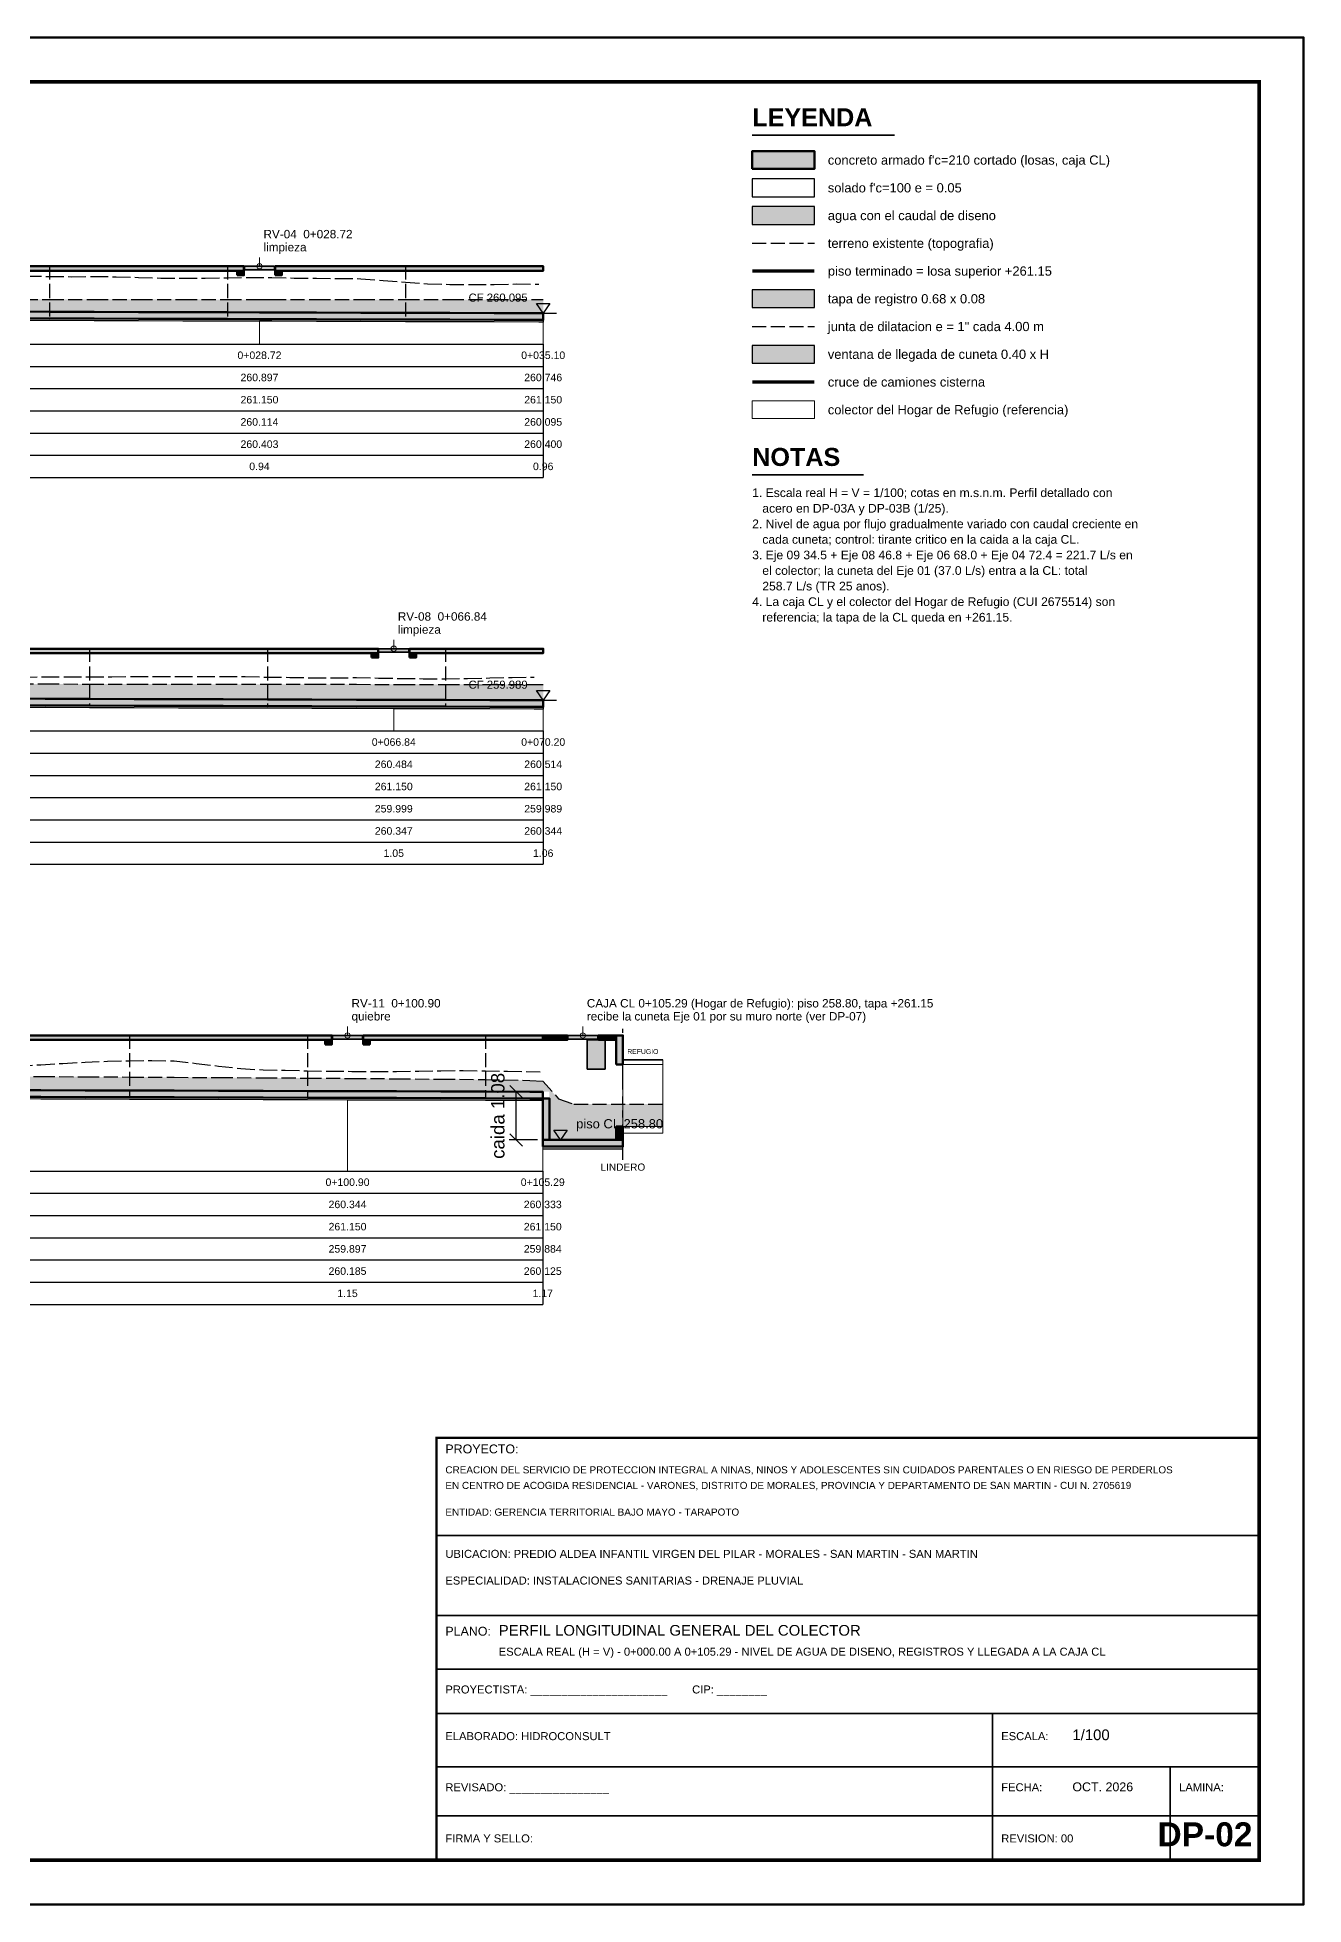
# Model space of a CAD drawing. Header units: metres. Extents: x 349122 to 349453, y 9281252 to 9281971.
# Drawn here: x 349372.93 to 349401.4, y 9281851.79 to 9281893.79 of the extents above; entities that cross this region are included whole.
import ezdxf
from ezdxf.enums import TextEntityAlignment as Align

# ---------------------------------------------------------------- set-up
doc = ezdxf.new("R2010")
doc.units = ezdxf.units.M
doc.header["$LTSCALE"] = 0.25
doc.linetypes.add('DASHED', pattern=[1.524, 1.27, -0.254])
doc.linetypes.add('PHANTOM', pattern=[6.35, 3.175, -0.635, 0.635, -0.635, 0.635, -0.635])
for name, color, linetype, lineweight in [('AGUA', 150, 'DASHED', 25), ('ARQ-BASE', 8, 'CONTINUOUS', 13), ('ARQ-TEXTO', 8, 'CONTINUOUS', 13), ('CONCRETO', 250, 'CONTINUOUS', 50), ('COTAS', 94, 'CONTINUOUS', 18), ('CUNETA', 3, 'CONTINUOUS', 35), ('GRILLA', 9, 'CONTINUOUS', 13), ('LLAMADAS', 30, 'CONTINUOUS', 18), ('MARCO', 7, 'CONTINUOUS', 50), ('REGISTRO', 32, 'CONTINUOUS', 35), ('ROTULO', 7, 'CONTINUOUS', 35), ('TERRENO', 7, 'CONTINUOUS', 30), ('TITULOS', 160, 'CONTINUOUS', 35)]:
    doc.layers.add(name, color=color, linetype=linetype, lineweight=lineweight)
for name, color, linetype, true_color in [('AGUA-RELLENO', 150, 'CONTINUOUS', 0xcde4f6), ('CONCRETO-ACHURADO', 8, 'CONTINUOUS', 0xe2e2e2), ('ISO-CUNETA', 94, 'CONTINUOUS', 0xa8d6a8), ('ISO-TAPA', 255, 'CONTINUOUS', 0xf8f4e6)]:
    doc.layers.add(name, color=color, linetype=linetype, true_color=true_color)
for name, color, linetype in [('CRUCE-VEHICULAR', 30, 'CONTINUOUS'), ('GUITARRA', 8, 'CONTINUOUS'), ('JUNTAS', 8, 'DASHED'), ('LEYENDA', 7, 'CONTINUOUS'), ('LINDERO', 6, 'PHANTOM'), ('NIVELES', 7, 'CONTINUOUS'), ('ROTULO-TEXTO', 7, 'CONTINUOUS'), ('SOLADO', 8, 'CONTINUOUS'), ('TERRENO-EXISTENTE', 8, 'DASHED'), ('TEXTOS', 7, 'CONTINUOUS'), ('TEXTOS-NOTAS', 7, 'CONTINUOUS')]:
    doc.layers.add(name, color=color, linetype=linetype)
doc.styles.get("Standard").update_dxf_attribs({"font": 'arial.ttf'})
doc.styles.add('TITULOS', font='arialbd.ttf')
doc.dimstyles.new('COT-100', dxfattribs={"dimscale": 0.1, "dimtxt": 3, "dimasz": 2.2, "dimexe": 1.6, "dimexo": 1.2, "dimgap": 1, "dimtad": 1, "dimzin": 0, "dimdsep": 46, "dimtxsty": 'Standard', "dimtsz": 1.4, "dimcen": 2.5, "dimclrd": 256, "dimclre": 256, "dimclrt": 7, "dimazin": 3, "dimtfac": 1, "dimtmove": 0, "dimatfit": 3})

# ---------------------------------------------------------------- blocks, each defined once
blk = doc.blocks.new('SIMB-NIVEL')
at = {"layer": 'NIVELES'}
blk.add_line((-3, 0), (3, 0), dxfattribs=at)
blk.add_lwpolyline([(0, 0), (-1.5, 2.2), (1.5, 2.2)], close=True, dxfattribs=at)

msp = doc.modelspace()

# ---------------------------------------------------------------- hatches: boundary and pattern name
at = {"layer": 'AGUA-RELLENO', "true_color": 0xcde4f6}
h = msp.add_hatch(color=7, dxfattribs=at)
h.dxf.hatch_style = 1
h.paths.add_polyline_path([(349389, 9281889.582), (349390.4, 9281889.582), (349390.4, 9281889.982), (349389, 9281889.982)])
h = msp.add_hatch(color=7, dxfattribs=at)
h.dxf.hatch_style = 1
h.paths.add_polyline_path([(349349.2, 9281887.69), (349350.2, 9281887.687), (349351.2, 9281887.684), (349352.2, 9281887.681), (349353.2, 9281887.678), (349354.2, 9281887.675), (349355.2, 9281887.672), (349355.28, 9281887.672), (349356.2, 9281887.669), (349356.21, 9281887.91), (349357.2, 9281887.909), (349358.2, 9281887.909), (349359.2, 9281887.909), (349360.2, 9281887.909), (349361.2, 9281887.909), (349362.2, 9281887.909), (349362.72, 9281887.909), (349363.2, 9281887.909), (349364.2, 9281887.909), (349365.2, 9281887.909), (349366.2, 9281887.908), (349367.2, 9281887.908), (349368.2, 9281887.908), (349369.2, 9281887.908), (349369.22, 9281887.897), (349370.2, 9281887.897), (349371.2, 9281887.896), (349372.2, 9281887.896), (349373.2, 9281887.895), (349374.2, 9281887.895), (349375.2, 9281887.894), (349376.2, 9281887.894), (349377.2, 9281887.893), (349377.92, 9281887.893), (349378.2, 9281887.893), (349379.2, 9281887.893), (349380.2, 9281887.892), (349381.2, 9281887.892), (349382.2, 9281887.891), (349383.2, 9281887.891), (349384.2, 9281887.891), (349384.3, 9281887.89), (349384.3, 9281887.585), (349384.2, 9281887.585), (349383.2, 9281887.588), (349382.2, 9281887.591), (349381.2, 9281887.594), (349380.2, 9281887.597), (349379.2, 9281887.6), (349378.2, 9281887.603), (349377.92, 9281887.604), (349377.2, 9281887.606), (349376.2, 9281887.609), (349375.2, 9281887.612), (349374.2, 9281887.615), (349373.2, 9281887.618), (349372.2, 9281887.621), (349371.2, 9281887.624), (349370.2, 9281887.627), (349369.22, 9281887.63), (349369.2, 9281887.63), (349368.2, 9281887.633), (349367.2, 9281887.636), (349366.2, 9281887.639), (349365.2, 9281887.642), (349364.2, 9281887.645), (349363.2, 9281887.648), (349362.72, 9281887.649), (349362.2, 9281887.651), (349361.2, 9281887.654), (349360.2, 9281887.657), (349359.2, 9281887.66), (349358.2, 9281887.663), (349357.2, 9281887.666), (349356.21, 9281887.669), (349356.2, 9281887.669), (349355.28, 9281887.672), (349355.2, 9281887.672), (349354.2, 9281887.675), (349353.2, 9281887.678), (349352.2, 9281887.681), (349351.2, 9281887.684), (349350.2, 9281887.687), (349349.2, 9281887.69)])
h = msp.add_hatch(color=7, dxfattribs=at)
h.dxf.hatch_style = 1
h.paths.add_polyline_path([(349349.2, 9281879.29), (349350.1, 9281879.29), (349351.1, 9281879.29), (349351.51, 9281879.29), (349352.1, 9281879.289), (349353.1, 9281879.289), (349354.1, 9281879.289), (349355.1, 9281879.288), (349356.1, 9281879.288), (349357.1, 9281879.288), (349358.1, 9281879.287), (349359.1, 9281879.287), (349360.1, 9281879.287), (349360.21, 9281879.262), (349361.1, 9281879.261), (349362.1, 9281879.26), (349363.1, 9281879.258), (349364.1, 9281879.257), (349365.1, 9281879.256), (349366.1, 9281879.254), (349367.1, 9281879.253), (349368.1, 9281879.252), (349369.1, 9281879.25), (349370.1, 9281879.249), (349370.57, 9281879.249), (349371.1, 9281879.248), (349372.1, 9281879.247), (349373.1, 9281879.246), (349374.1, 9281879.245), (349375.1, 9281879.243), (349376.1, 9281879.242), (349377.1, 9281879.241), (349378.1, 9281879.24), (349379.1, 9281879.239), (349380.1, 9281879.238), (349380.94, 9281879.237), (349381.1, 9281879.237), (349382.1, 9281879.236), (349383.1, 9281879.235), (349384.1, 9281879.234), (349384.3, 9281879.234), (349384.3, 9281878.879), (349384.1, 9281878.88), (349383.1, 9281878.883), (349382.1, 9281878.886), (349381.1, 9281878.889), (349380.94, 9281878.889), (349380.1, 9281878.892), (349379.1, 9281878.895), (349378.1, 9281878.898), (349377.1, 9281878.901), (349376.1, 9281878.904), (349375.1, 9281878.907), (349374.1, 9281878.91), (349373.1, 9281878.913), (349372.1, 9281878.916), (349371.1, 9281878.919), (349370.57, 9281878.921), (349370.1, 9281878.922), (349369.1, 9281878.925), (349368.1, 9281878.928), (349367.1, 9281878.931), (349366.1, 9281878.934), (349365.1, 9281878.937), (349364.1, 9281878.94), (349363.1, 9281878.943), (349362.1, 9281878.946), (349361.1, 9281878.949), (349360.21, 9281878.952), (349360.1, 9281878.952), (349359.1, 9281878.955), (349358.1, 9281878.958), (349357.1, 9281878.961), (349356.1, 9281878.964), (349355.1, 9281878.967), (349354.1, 9281878.97), (349353.1, 9281878.973), (349352.1, 9281878.976), (349351.51, 9281878.978), (349351.1, 9281878.979), (349350.1, 9281878.982), (349349.2, 9281878.985)])
h = msp.add_hatch(color=7, dxfattribs=at)
h.dxf.hatch_style = 1
h.paths.add_polyline_path([(349349.2, 9281870.534), (349350, 9281870.533), (349351, 9281870.532), (349352, 9281870.531), (349353, 9281870.53), (349354, 9281870.529), (349355, 9281870.528), (349356, 9281870.528), (349356.2, 9281870.485), (349357, 9281870.482), (349358, 9281870.479), (349359, 9281870.475), (349360, 9281870.471), (349361, 9281870.467), (349362, 9281870.463), (349363, 9281870.459), (349364, 9281870.455), (349365, 9281870.451), (349366, 9281870.447), (349367, 9281870.443), (349368, 9281870.439), (349368.05, 9281870.438), (349369, 9281870.434), (349370, 9281870.43), (349371, 9281870.425), (349372, 9281870.42), (349373, 9281870.416), (349374, 9281870.411), (349375, 9281870.405), (349376, 9281870.4), (349377, 9281870.394), (349378, 9281870.388), (349379, 9281870.382), (349379.9, 9281870.375), (349380, 9281870.375), (349381, 9281870.367), (349382, 9281870.358), (349383, 9281870.347), (349384, 9281870.33), (349384.29, 9281870.315), (349384.291, 9281870.315), (349384.291, 9281870.074), (349384.29, 9281870.074), (349384, 9281870.075), (349383, 9281870.078), (349382, 9281870.081), (349381, 9281870.084), (349380, 9281870.087), (349379.9, 9281870.087), (349379, 9281870.09), (349378, 9281870.093), (349377, 9281870.096), (349376, 9281870.099), (349375, 9281870.102), (349374, 9281870.105), (349373, 9281870.108), (349372, 9281870.111), (349371, 9281870.114), (349370, 9281870.117), (349369, 9281870.12), (349368.05, 9281870.123), (349368, 9281870.123), (349367, 9281870.126), (349366, 9281870.129), (349365, 9281870.132), (349364, 9281870.135), (349363, 9281870.138), (349362, 9281870.141), (349361, 9281870.144), (349360, 9281870.147), (349359, 9281870.15), (349358, 9281870.153), (349357, 9281870.156), (349356.2, 9281870.158), (349356, 9281870.159), (349355, 9281870.162), (349354, 9281870.165), (349353, 9281870.168), (349352, 9281870.171), (349351, 9281870.174), (349350, 9281870.177), (349349.2, 9281870.179)])
h = msp.add_hatch(color=7, dxfattribs=at)
h.dxf.hatch_style = 1
h.paths.add_polyline_path([(349384.291, 9281870.074), (349384.441, 9281870.074), (349384.441, 9281868.99), (349385.941, 9281868.99), (349385.941, 9281869.29), (349386.991, 9281869.29), (349386.991, 9281869.796), (349384.991, 9281869.796), (349384.641, 9281869.916), (349384.291, 9281870.315)])
at = {"layer": 'CONCRETO-ACHURADO', "true_color": 0xe2e2e2}
h = msp.add_hatch(color=7, dxfattribs=at)
h.dxf.hatch_style = 1
h.paths.add_polyline_path([(349389, 9281890.83), (349390.4, 9281890.83), (349390.4, 9281891.23), (349389, 9281891.23)])
h = msp.add_hatch(color=7, dxfattribs=at)
h.dxf.hatch_style = 1
h.paths.add_polyline_path([(349369.57, 9281888.64), (349377.57, 9281888.64), (349377.57, 9281888.54), (349369.57, 9281888.54)])
h = msp.add_hatch(color=7, dxfattribs=at)
h.dxf.hatch_style = 1
h.paths.add_polyline_path([(349377.42, 9281888.44), (349377.57, 9281888.44), (349377.57, 9281888.54), (349377.42, 9281888.54)])
h = msp.add_hatch(color=7, dxfattribs=at)
h.dxf.hatch_style = 1
h.paths.add_polyline_path([(349378.27, 9281888.64), (349384.3, 9281888.64), (349384.3, 9281888.54), (349378.27, 9281888.54)])
h = msp.add_hatch(color=7, dxfattribs=at)
h.dxf.hatch_style = 1
h.paths.add_polyline_path([(349378.27, 9281888.44), (349378.42, 9281888.44), (349378.42, 9281888.54), (349378.27, 9281888.54)])
h = msp.add_hatch(color=7, dxfattribs=at)
h.dxf.hatch_style = 1
h.paths.add_polyline_path([(349349.2, 9281887.69), (349350.2, 9281887.687), (349351.2, 9281887.684), (349352.2, 9281887.681), (349353.2, 9281887.678), (349354.2, 9281887.675), (349355.2, 9281887.672), (349355.28, 9281887.672), (349356.2, 9281887.669), (349356.21, 9281887.669), (349357.2, 9281887.666), (349358.2, 9281887.663), (349359.2, 9281887.66), (349360.2, 9281887.657), (349361.2, 9281887.654), (349362.2, 9281887.651), (349362.72, 9281887.649), (349363.2, 9281887.648), (349364.2, 9281887.645), (349365.2, 9281887.642), (349366.2, 9281887.639), (349367.2, 9281887.636), (349368.2, 9281887.633), (349369.2, 9281887.63), (349369.22, 9281887.63), (349370.2, 9281887.627), (349371.2, 9281887.624), (349372.2, 9281887.621), (349373.2, 9281887.618), (349374.2, 9281887.615), (349375.2, 9281887.612), (349376.2, 9281887.609), (349377.2, 9281887.606), (349377.92, 9281887.604), (349378.2, 9281887.603), (349379.2, 9281887.6), (349380.2, 9281887.597), (349381.2, 9281887.594), (349382.2, 9281887.591), (349383.2, 9281887.588), (349384.2, 9281887.585), (349384.3, 9281887.585), (349384.3, 9281887.435), (349384.2, 9281887.435), (349383.2, 9281887.438), (349382.2, 9281887.441), (349381.2, 9281887.444), (349380.2, 9281887.447), (349379.2, 9281887.45), (349378.2, 9281887.453), (349377.92, 9281887.454), (349377.2, 9281887.456), (349376.2, 9281887.459), (349375.2, 9281887.462), (349374.2, 9281887.465), (349373.2, 9281887.468), (349372.2, 9281887.471), (349371.2, 9281887.474), (349370.2, 9281887.477), (349369.22, 9281887.48), (349369.2, 9281887.48), (349368.2, 9281887.483), (349367.2, 9281887.486), (349366.2, 9281887.489), (349365.2, 9281887.492), (349364.2, 9281887.495), (349363.2, 9281887.498), (349362.72, 9281887.499), (349362.2, 9281887.501), (349361.2, 9281887.504), (349360.2, 9281887.507), (349359.2, 9281887.51), (349358.2, 9281887.513), (349357.2, 9281887.516), (349356.21, 9281887.519), (349356.2, 9281887.519), (349355.28, 9281887.522), (349355.2, 9281887.522), (349354.2, 9281887.525), (349353.2, 9281887.528), (349352.2, 9281887.531), (349351.2, 9281887.534), (349350.2, 9281887.537), (349349.2, 9281887.54)])
h = msp.add_hatch(color=7, dxfattribs=at)
h.dxf.hatch_style = 1
h.paths.add_polyline_path([(349370.92, 9281880.04), (349380.59, 9281880.04), (349380.59, 9281879.94), (349370.92, 9281879.94)])
h = msp.add_hatch(color=7, dxfattribs=at)
h.dxf.hatch_style = 1
h.paths.add_polyline_path([(349380.44, 9281879.84), (349380.59, 9281879.84), (349380.59, 9281879.94), (349380.44, 9281879.94)])
h = msp.add_hatch(color=7, dxfattribs=at)
h.dxf.hatch_style = 1
h.paths.add_polyline_path([(349381.29, 9281880.04), (349384.3, 9281880.04), (349384.3, 9281879.94), (349381.29, 9281879.94)])
h = msp.add_hatch(color=7, dxfattribs=at)
h.dxf.hatch_style = 1
h.paths.add_polyline_path([(349381.29, 9281879.84), (349381.44, 9281879.84), (349381.44, 9281879.94), (349381.29, 9281879.94)])
h = msp.add_hatch(color=7, dxfattribs=at)
h.dxf.hatch_style = 1
h.paths.add_polyline_path([(349349.2, 9281878.985), (349350.1, 9281878.982), (349351.1, 9281878.979), (349351.51, 9281878.978), (349352.1, 9281878.976), (349353.1, 9281878.973), (349354.1, 9281878.97), (349355.1, 9281878.967), (349356.1, 9281878.964), (349357.1, 9281878.961), (349358.1, 9281878.958), (349359.1, 9281878.955), (349360.1, 9281878.952), (349360.21, 9281878.952), (349361.1, 9281878.949), (349362.1, 9281878.946), (349363.1, 9281878.943), (349364.1, 9281878.94), (349365.1, 9281878.937), (349366.1, 9281878.934), (349367.1, 9281878.931), (349368.1, 9281878.928), (349369.1, 9281878.925), (349370.1, 9281878.922), (349370.57, 9281878.921), (349371.1, 9281878.919), (349372.1, 9281878.916), (349373.1, 9281878.913), (349374.1, 9281878.91), (349375.1, 9281878.907), (349376.1, 9281878.904), (349377.1, 9281878.901), (349378.1, 9281878.898), (349379.1, 9281878.895), (349380.1, 9281878.892), (349380.94, 9281878.889), (349381.1, 9281878.889), (349382.1, 9281878.886), (349383.1, 9281878.883), (349384.1, 9281878.88), (349384.3, 9281878.879), (349384.3, 9281878.729), (349384.1, 9281878.73), (349383.1, 9281878.733), (349382.1, 9281878.736), (349381.1, 9281878.739), (349380.94, 9281878.739), (349380.1, 9281878.742), (349379.1, 9281878.745), (349378.1, 9281878.748), (349377.1, 9281878.751), (349376.1, 9281878.754), (349375.1, 9281878.757), (349374.1, 9281878.76), (349373.1, 9281878.763), (349372.1, 9281878.766), (349371.1, 9281878.769), (349370.57, 9281878.771), (349370.1, 9281878.772), (349369.1, 9281878.775), (349368.1, 9281878.778), (349367.1, 9281878.781), (349366.1, 9281878.784), (349365.1, 9281878.787), (349364.1, 9281878.79), (349363.1, 9281878.793), (349362.1, 9281878.796), (349361.1, 9281878.799), (349360.21, 9281878.802), (349360.1, 9281878.802), (349359.1, 9281878.805), (349358.1, 9281878.808), (349357.1, 9281878.811), (349356.1, 9281878.814), (349355.1, 9281878.817), (349354.1, 9281878.82), (349353.1, 9281878.823), (349352.1, 9281878.826), (349351.51, 9281878.828), (349351.1, 9281878.829), (349350.1, 9281878.832), (349349.2, 9281878.835)])
h = msp.add_hatch(color=7, dxfattribs=at)
h.dxf.hatch_style = 1
h.paths.add_polyline_path([(349368.4, 9281871.34), (349379.55, 9281871.34), (349379.55, 9281871.24), (349368.4, 9281871.24)])
h = msp.add_hatch(color=7, dxfattribs=at)
h.dxf.hatch_style = 1
h.paths.add_polyline_path([(349379.4, 9281871.14), (349379.55, 9281871.14), (349379.55, 9281871.24), (349379.4, 9281871.24)])
h = msp.add_hatch(color=7, dxfattribs=at)
h.dxf.hatch_style = 1
h.paths.add_polyline_path([(349380.25, 9281871.34), (349384.291, 9281871.34), (349384.291, 9281871.24), (349380.25, 9281871.24)])
h = msp.add_hatch(color=7, dxfattribs=at)
h.dxf.hatch_style = 1
h.paths.add_polyline_path([(349380.25, 9281871.14), (349380.4, 9281871.14), (349380.4, 9281871.24), (349380.25, 9281871.24)])
h = msp.add_hatch(color=7, dxfattribs=at)
h.dxf.hatch_style = 1
h.paths.add_polyline_path([(349384.291, 9281871.24), (349384.441, 9281871.24), (349384.441, 9281871.34), (349384.291, 9281871.34)])
h = msp.add_hatch(color=7, dxfattribs=at)
h.dxf.hatch_style = 1
h.paths.add_polyline_path([(349384.441, 9281871.24), (349384.841, 9281871.24), (349384.841, 9281871.34), (349384.441, 9281871.34)])
h = msp.add_hatch(color=7, dxfattribs=at)
h.dxf.hatch_style = 1
h.paths.add_polyline_path([(349385.541, 9281871.24), (349385.941, 9281871.24), (349385.941, 9281871.34), (349385.541, 9281871.34)])
h = msp.add_hatch(color=7, dxfattribs=at)
h.dxf.hatch_style = 1
h.paths.add_polyline_path([(349385.941, 9281870.69), (349386.091, 9281870.69), (349386.091, 9281871.34), (349385.941, 9281871.34)])
h = msp.add_hatch(color=7, dxfattribs=at)
h.dxf.hatch_style = 1
h.paths.add_polyline_path([(349349.2, 9281870.179), (349350, 9281870.177), (349351, 9281870.174), (349352, 9281870.171), (349353, 9281870.168), (349354, 9281870.165), (349355, 9281870.162), (349356, 9281870.159), (349356.2, 9281870.158), (349357, 9281870.156), (349358, 9281870.153), (349359, 9281870.15), (349360, 9281870.147), (349361, 9281870.144), (349362, 9281870.141), (349363, 9281870.138), (349364, 9281870.135), (349365, 9281870.132), (349366, 9281870.129), (349367, 9281870.126), (349368, 9281870.123), (349368.05, 9281870.123), (349369, 9281870.12), (349370, 9281870.117), (349371, 9281870.114), (349372, 9281870.111), (349373, 9281870.108), (349374, 9281870.105), (349375, 9281870.102), (349376, 9281870.099), (349377, 9281870.096), (349378, 9281870.093), (349379, 9281870.09), (349379.9, 9281870.087), (349380, 9281870.087), (349381, 9281870.084), (349382, 9281870.081), (349383, 9281870.078), (349384, 9281870.075), (349384.29, 9281870.074), (349384.291, 9281870.074), (349384.291, 9281869.924), (349384.29, 9281869.924), (349384, 9281869.925), (349383, 9281869.928), (349382, 9281869.931), (349381, 9281869.934), (349380, 9281869.937), (349379.9, 9281869.937), (349379, 9281869.94), (349378, 9281869.943), (349377, 9281869.946), (349376, 9281869.949), (349375, 9281869.952), (349374, 9281869.955), (349373, 9281869.958), (349372, 9281869.961), (349371, 9281869.964), (349370, 9281869.967), (349369, 9281869.97), (349368.05, 9281869.973), (349368, 9281869.973), (349367, 9281869.976), (349366, 9281869.979), (349365, 9281869.982), (349364, 9281869.985), (349363, 9281869.988), (349362, 9281869.991), (349361, 9281869.994), (349360, 9281869.997), (349359, 9281870), (349358, 9281870.003), (349357, 9281870.006), (349356.2, 9281870.008), (349356, 9281870.009), (349355, 9281870.012), (349354, 9281870.015), (349353, 9281870.018), (349352, 9281870.021), (349351, 9281870.024), (349350, 9281870.027), (349349.2, 9281870.029)])
h = msp.add_hatch(color=7, dxfattribs=at)
h.dxf.hatch_style = 1
h.paths.add_polyline_path([(349384.291, 9281868.99), (349384.441, 9281868.99), (349384.441, 9281869.924), (349384.291, 9281869.924)])
h = msp.add_hatch(color=7, dxfattribs=at)
h.dxf.hatch_style = 1
h.paths.add_polyline_path([(349384.291, 9281868.84), (349386.091, 9281868.84), (349386.091, 9281868.99), (349384.291, 9281868.99)])
h = msp.add_hatch(color=7, dxfattribs=at)
h.dxf.hatch_style = 1
h.paths.add_polyline_path([(349385.941, 9281868.99), (349386.091, 9281868.99), (349386.091, 9281869.29), (349385.941, 9281869.29)])
at = {"layer": 'ISO-CUNETA', "true_color": 0xa8d6a8}
h = msp.add_hatch(color=7, dxfattribs=at)
h.dxf.hatch_style = 1
h.paths.add_polyline_path([(349389, 9281886.462), (349390.4, 9281886.462), (349390.4, 9281886.862), (349389, 9281886.862)])
h = msp.add_hatch(color=7, dxfattribs=at)
h.dxf.hatch_style = 1
h.paths.add_polyline_path([(349385.291, 9281870.584), (349385.691, 9281870.584), (349385.691, 9281871.24), (349385.291, 9281871.24)])
at = {"layer": 'ISO-TAPA', "true_color": 0xf8f4e6}
h = msp.add_hatch(color=7, dxfattribs=at)
h.dxf.hatch_style = 1
h.paths.add_polyline_path([(349377.58, 9281888.64), (349378.26, 9281888.64), (349378.26, 9281888.56), (349377.58, 9281888.56)])
h = msp.add_hatch(color=7, dxfattribs=at)
h.dxf.hatch_style = 1
h.paths.add_polyline_path([(349389, 9281887.71), (349390.4, 9281887.71), (349390.4, 9281888.11), (349389, 9281888.11)])
h = msp.add_hatch(color=7, dxfattribs=at)
h.dxf.hatch_style = 1
h.paths.add_polyline_path([(349380.6, 9281880.04), (349381.28, 9281880.04), (349381.28, 9281879.96), (349380.6, 9281879.96)])
h = msp.add_hatch(color=7, dxfattribs=at)
h.dxf.hatch_style = 1
h.paths.add_polyline_path([(349379.56, 9281871.34), (349380.24, 9281871.34), (349380.24, 9281871.26), (349379.56, 9281871.26)])
h = msp.add_hatch(color=7, dxfattribs=at)
h.dxf.hatch_style = 1
h.paths.add_polyline_path([(349384.851, 9281871.34), (349385.531, 9281871.34), (349385.531, 9281871.26), (349384.851, 9281871.26)])

# ---------------------------------------------------------------- linework, layer by layer
at = {"layer": 'AGUA'}
for points in [[(349372.2, 9281887.896), (349373.2, 9281887.895), (349374.2, 9281887.895), (349375.2, 9281887.894), (349376.2, 9281887.894), (349377.2, 9281887.893), (349377.92, 9281887.893), (349378.2, 9281887.893), (349379.2, 9281887.893), (349380.2, 9281887.892), (349381.2, 9281887.892), (349382.2, 9281887.891), (349383.2, 9281887.891), (349384.2, 9281887.891), (349384.3, 9281887.89)], [(349372.1, 9281879.247), (349373.1, 9281879.246), (349374.1, 9281879.245), (349375.1, 9281879.243), (349376.1, 9281879.242), (349377.1, 9281879.241), (349378.1, 9281879.24), (349379.1, 9281879.239), (349380.1, 9281879.238), (349380.94, 9281879.237), (349381.1, 9281879.237), (349382.1, 9281879.236), (349383.1, 9281879.235), (349384.1, 9281879.234), (349384.3, 9281879.234)], [(349372, 9281870.42), (349373, 9281870.416), (349374, 9281870.411), (349375, 9281870.405), (349376, 9281870.4), (349377, 9281870.394), (349378, 9281870.388), (349379, 9281870.382), (349379.9, 9281870.375), (349380, 9281870.375), (349381, 9281870.367), (349382, 9281870.358), (349383, 9281870.347), (349384, 9281870.33), (349384.29, 9281870.315), (349384.291, 9281870.315)], [(349384.291, 9281870.315), (349384.641, 9281869.916), (349384.991, 9281869.796), (349386.991, 9281869.796)]]:
    msp.add_lwpolyline(points, dxfattribs=at)
at = {"layer": 'AGUA-RELLENO'}
msp.add_lwpolyline([(349389, 9281889.582), (349390.4, 9281889.582), (349390.4, 9281889.982), (349389, 9281889.982)], close=True, dxfattribs=at)
at = {"layer": 'ARQ-BASE'}
for points in [[(349389, 9281885.214), (349390.4, 9281885.214), (349390.4, 9281885.614), (349389, 9281885.614)], [(349386.091, 9281869.14), (349386.991, 9281869.14), (349386.991, 9281870.79), (349386.091, 9281870.79)], [(349386.091, 9281869.29), (349386.991, 9281869.29), (349386.991, 9281870.69), (349386.091, 9281870.69)]]:
    msp.add_lwpolyline(points, close=True, dxfattribs=at)
at = {"layer": 'CONCRETO'}
for points in [[(349389, 9281890.83), (349390.4, 9281890.83), (349390.4, 9281891.23), (349389, 9281891.23)], [(349369.57, 9281888.64), (349377.57, 9281888.64), (349377.57, 9281888.54), (349369.57, 9281888.54)], [(349377.42, 9281888.44), (349377.57, 9281888.44), (349377.57, 9281888.54), (349377.42, 9281888.54)], [(349378.27, 9281888.64), (349384.3, 9281888.64), (349384.3, 9281888.54), (349378.27, 9281888.54)], [(349378.27, 9281888.44), (349378.42, 9281888.44), (349378.42, 9281888.54), (349378.27, 9281888.54)], [(349370.92, 9281880.04), (349380.59, 9281880.04), (349380.59, 9281879.94), (349370.92, 9281879.94)], [(349380.44, 9281879.84), (349380.59, 9281879.84), (349380.59, 9281879.94), (349380.44, 9281879.94)], [(349381.29, 9281880.04), (349384.3, 9281880.04), (349384.3, 9281879.94), (349381.29, 9281879.94)], [(349381.29, 9281879.84), (349381.44, 9281879.84), (349381.44, 9281879.94), (349381.29, 9281879.94)], [(349368.4, 9281871.34), (349379.55, 9281871.34), (349379.55, 9281871.24), (349368.4, 9281871.24)], [(349379.4, 9281871.14), (349379.55, 9281871.14), (349379.55, 9281871.24), (349379.4, 9281871.24)], [(349380.25, 9281871.34), (349384.291, 9281871.34), (349384.291, 9281871.24), (349380.25, 9281871.24)], [(349380.25, 9281871.14), (349380.4, 9281871.14), (349380.4, 9281871.24), (349380.25, 9281871.24)], [(349384.291, 9281871.24), (349384.441, 9281871.24), (349384.441, 9281871.34), (349384.291, 9281871.34)], [(349384.441, 9281871.24), (349384.841, 9281871.24), (349384.841, 9281871.34), (349384.441, 9281871.34)], [(349385.541, 9281871.24), (349385.941, 9281871.24), (349385.941, 9281871.34), (349385.541, 9281871.34)], [(349385.941, 9281870.69), (349386.091, 9281870.69), (349386.091, 9281871.34), (349385.941, 9281871.34)], [(349384.291, 9281868.99), (349384.441, 9281868.99), (349384.441, 9281869.924), (349384.291, 9281869.924)], [(349384.291, 9281868.84), (349386.091, 9281868.84), (349386.091, 9281868.99), (349384.291, 9281868.99)], [(349385.941, 9281868.99), (349386.091, 9281868.99), (349386.091, 9281869.29), (349385.941, 9281869.29)]]:
    msp.add_lwpolyline(points, close=True, dxfattribs=at)
for points in [[(349372.2, 9281887.621), (349373.2, 9281887.618), (349374.2, 9281887.615), (349375.2, 9281887.612), (349376.2, 9281887.609), (349377.2, 9281887.606), (349377.92, 9281887.604), (349378.2, 9281887.603), (349379.2, 9281887.6), (349380.2, 9281887.597), (349381.2, 9281887.594), (349382.2, 9281887.591), (349383.2, 9281887.588), (349384.2, 9281887.585), (349384.3, 9281887.585), (349384.3, 9281887.435), (349384.2, 9281887.435), (349383.2, 9281887.438), (349382.2, 9281887.441), (349381.2, 9281887.444), (349380.2, 9281887.447), (349379.2, 9281887.45), (349378.2, 9281887.453), (349377.92, 9281887.454), (349377.2, 9281887.456), (349376.2, 9281887.459), (349375.2, 9281887.462), (349374.2, 9281887.465), (349373.2, 9281887.468), (349372.2, 9281887.471)], [(349372.1, 9281878.916), (349373.1, 9281878.913), (349374.1, 9281878.91), (349375.1, 9281878.907), (349376.1, 9281878.904), (349377.1, 9281878.901), (349378.1, 9281878.898), (349379.1, 9281878.895), (349380.1, 9281878.892), (349380.94, 9281878.889), (349381.1, 9281878.889), (349382.1, 9281878.886), (349383.1, 9281878.883), (349384.1, 9281878.88), (349384.3, 9281878.879), (349384.3, 9281878.729), (349384.1, 9281878.73), (349383.1, 9281878.733), (349382.1, 9281878.736), (349381.1, 9281878.739), (349380.94, 9281878.739), (349380.1, 9281878.742), (349379.1, 9281878.745), (349378.1, 9281878.748), (349377.1, 9281878.751), (349376.1, 9281878.754), (349375.1, 9281878.757), (349374.1, 9281878.76), (349373.1, 9281878.763), (349372.1, 9281878.766)], [(349372, 9281870.111), (349373, 9281870.108), (349374, 9281870.105), (349375, 9281870.102), (349376, 9281870.099), (349377, 9281870.096), (349378, 9281870.093), (349379, 9281870.09), (349379.9, 9281870.087), (349380, 9281870.087), (349381, 9281870.084), (349382, 9281870.081), (349383, 9281870.078), (349384, 9281870.075), (349384.29, 9281870.074), (349384.291, 9281870.074), (349384.291, 9281869.924), (349384.29, 9281869.924), (349384, 9281869.925), (349383, 9281869.928), (349382, 9281869.931), (349381, 9281869.934), (349380, 9281869.937), (349379.9, 9281869.937), (349379, 9281869.94), (349378, 9281869.943), (349377, 9281869.946), (349376, 9281869.949), (349375, 9281869.952), (349374, 9281869.955), (349373, 9281869.958), (349372, 9281869.961)]]:
    msp.add_lwpolyline(points, dxfattribs=at)
at = {"layer": 'CRUCE-VEHICULAR', "const_width": 0.07}
msp.add_lwpolyline([(349389, 9281886.038), (349390.4, 9281886.038)], dxfattribs=at)
at = {"layer": 'CUNETA'}
msp.add_lwpolyline([(349385.291, 9281870.584), (349385.691, 9281870.584), (349385.691, 9281871.24), (349385.291, 9281871.24)], close=True, dxfattribs=at)
at = {"layer": 'GRILLA'}
for p, q in [((349377.92, 9281886.89), (349377.92, 9281887.404)), ((349384.3, 9281886.89), (349384.3, 9281887.385)), ((349380.94, 9281878.19), (349380.94, 9281878.689)), ((349384.3, 9281878.19), (349384.3, 9281878.679)), ((349379.9, 9281868.29), (349379.9, 9281869.887)), ((349384.29, 9281868.29), (349384.29, 9281869.874))]:
    msp.add_line(p, q, dxfattribs=at)
at = {"layer": 'GUITARRA'}
for p, q in [((349344.8, 9281886.89), (349384.3, 9281886.89)), ((349384.3, 9281886.89), (349384.3, 9281883.89)), ((349344.8, 9281886.39), (349384.3, 9281886.39)), ((349344.8, 9281885.89), (349384.3, 9281885.89)), ((349344.8, 9281885.39), (349384.3, 9281885.39)), ((349344.8, 9281884.89), (349384.3, 9281884.89)), ((349344.8, 9281884.39), (349384.3, 9281884.39)), ((349344.8, 9281883.89), (349384.3, 9281883.89)), ((349344.8, 9281878.19), (349384.3, 9281878.19)), ((349384.3, 9281878.19), (349384.3, 9281875.19)), ((349344.8, 9281877.69), (349384.3, 9281877.69)), ((349344.8, 9281877.19), (349384.3, 9281877.19)), ((349344.8, 9281876.69), (349384.3, 9281876.69)), ((349344.8, 9281876.19), (349384.3, 9281876.19)), ((349344.8, 9281875.69), (349384.3, 9281875.69)), ((349344.8, 9281875.19), (349384.3, 9281875.19)), ((349344.8, 9281868.29), (349384.291, 9281868.29)), ((349384.291, 9281868.29), (349384.291, 9281865.29)), ((349344.8, 9281867.79), (349384.291, 9281867.79)), ((349344.8, 9281867.29), (349384.291, 9281867.29)), ((349344.8, 9281866.79), (349384.291, 9281866.79)), ((349344.8, 9281866.29), (349384.291, 9281866.29)), ((349344.8, 9281865.79), (349384.291, 9281865.79)), ((349344.8, 9281865.29), (349384.291, 9281865.29))]:
    msp.add_line(p, q, dxfattribs=at)
at = {"layer": 'ISO-CUNETA'}
msp.add_lwpolyline([(349389, 9281886.462), (349390.4, 9281886.462), (349390.4, 9281886.862), (349389, 9281886.862)], close=True, dxfattribs=at)
at = {"layer": 'ISO-TAPA'}
msp.add_lwpolyline([(349389, 9281887.71), (349390.4, 9281887.71), (349390.4, 9281888.11), (349389, 9281888.11)], close=True, dxfattribs=at)
at = {"layer": 'JUNTAS'}
for p, q in [((349373.2, 9281888.66), (349373.2, 9281887.448)), ((349377.2, 9281888.66), (349377.2, 9281887.436)), ((349381.2, 9281888.66), (349381.2, 9281887.424)), ((349389, 9281887.286), (349390.4, 9281887.286)), ((349374.1, 9281880.06), (349374.1, 9281878.74)), ((349378.1, 9281880.06), (349378.1, 9281878.728)), ((349382.1, 9281880.06), (349382.1, 9281878.716)), ((349375, 9281871.36), (349375, 9281869.932)), ((349379, 9281871.36), (349379, 9281869.92)), ((349383, 9281871.36), (349383, 9281869.908))]:
    msp.add_line(p, q, dxfattribs=at)
at = {"layer": 'LINDERO'}
msp.add_line((349386.091, 9281868.54), (349386.091, 9281871.49), dxfattribs=at)
at = {"layer": 'LLAMADAS'}
for p, q in [((349377.92, 9281888.64), (349377.92, 9281888.84)), ((349380.94, 9281880.04), (349380.94, 9281880.24)), ((349379.9, 9281871.34), (349379.9, 9281871.54)), ((349385.191, 9281871.34), (349385.191, 9281871.54))]:
    msp.add_line(p, q, dxfattribs=at)
for centre in [(349377.92, 9281888.64), (349380.94, 9281880.04), (349379.9, 9281871.34), (349385.191, 9281871.34)]:
    msp.add_circle(centre, 0.06, dxfattribs=at)
at = {"layer": 'MARCO'}
msp.add_lwpolyline([(349342, 9281851.79), (349401.4, 9281851.79), (349401.4, 9281893.79), (349342, 9281893.79)], close=True, dxfattribs=at)
at = {"layer": 'MARCO', "const_width": 0.08}
msp.add_lwpolyline([(349344.5, 9281852.79), (349400.4, 9281852.79), (349400.4, 9281892.79), (349344.5, 9281892.79)], close=True, dxfattribs=at)
at = {"layer": 'REGISTRO'}
for points in [[(349377.58, 9281888.64), (349378.26, 9281888.64), (349378.26, 9281888.56), (349377.58, 9281888.56)], [(349380.6, 9281880.04), (349381.28, 9281880.04), (349381.28, 9281879.96), (349380.6, 9281879.96)], [(349379.56, 9281871.34), (349380.24, 9281871.34), (349380.24, 9281871.26), (349379.56, 9281871.26)], [(349384.851, 9281871.34), (349385.531, 9281871.34), (349385.531, 9281871.26), (349384.851, 9281871.26)]]:
    msp.add_lwpolyline(points, close=True, dxfattribs=at)
at = {"layer": 'ROTULO'}
for p, q in [((349381.9, 9281860.09), (349400.4, 9281860.09)), ((349381.9, 9281858.29), (349400.4, 9281858.29)), ((349381.9, 9281857.09), (349400.4, 9281857.09)), ((349381.9, 9281856.09), (349400.4, 9281856.09)), ((349394.4, 9281856.09), (349394.4, 9281852.79)), ((349381.9, 9281854.89), (349400.4, 9281854.89)), ((349398.4, 9281854.89), (349398.4, 9281852.79)), ((349381.9, 9281853.79), (349400.4, 9281853.79))]:
    msp.add_line(p, q, dxfattribs=at)
at = {"layer": 'ROTULO', "const_width": 0.05}
msp.add_lwpolyline([(349381.9, 9281852.79), (349400.4, 9281852.79), (349400.4, 9281862.29), (349381.9, 9281862.29)], close=True, dxfattribs=at)
at = {"layer": 'SOLADO'}
msp.add_lwpolyline([(349389, 9281890.206), (349390.4, 9281890.206), (349390.4, 9281890.606), (349389, 9281890.606)], close=True, dxfattribs=at)
for points in [[(349372.2, 9281887.471), (349373.2, 9281887.468), (349374.2, 9281887.465), (349375.2, 9281887.462), (349376.2, 9281887.459), (349377.2, 9281887.456), (349377.92, 9281887.454), (349378.2, 9281887.453), (349379.2, 9281887.45), (349380.2, 9281887.447), (349381.2, 9281887.444), (349382.2, 9281887.441), (349383.2, 9281887.438), (349384.2, 9281887.435), (349384.3, 9281887.435), (349384.3, 9281887.385), (349384.2, 9281887.385), (349383.2, 9281887.388), (349382.2, 9281887.391), (349381.2, 9281887.394), (349380.2, 9281887.397), (349379.2, 9281887.4), (349378.2, 9281887.403), (349377.92, 9281887.404), (349377.2, 9281887.406), (349376.2, 9281887.409), (349375.2, 9281887.412), (349374.2, 9281887.415), (349373.2, 9281887.418), (349372.2, 9281887.421)], [(349372.1, 9281878.766), (349373.1, 9281878.763), (349374.1, 9281878.76), (349375.1, 9281878.757), (349376.1, 9281878.754), (349377.1, 9281878.751), (349378.1, 9281878.748), (349379.1, 9281878.745), (349380.1, 9281878.742), (349380.94, 9281878.739), (349381.1, 9281878.739), (349382.1, 9281878.736), (349383.1, 9281878.733), (349384.1, 9281878.73), (349384.3, 9281878.729), (349384.3, 9281878.679), (349384.1, 9281878.68), (349383.1, 9281878.683), (349382.1, 9281878.686), (349381.1, 9281878.689), (349380.94, 9281878.689), (349380.1, 9281878.692), (349379.1, 9281878.695), (349378.1, 9281878.698), (349377.1, 9281878.701), (349376.1, 9281878.704), (349375.1, 9281878.707), (349374.1, 9281878.71), (349373.1, 9281878.713), (349372.1, 9281878.716)], [(349372, 9281869.961), (349373, 9281869.958), (349374, 9281869.955), (349375, 9281869.952), (349376, 9281869.949), (349377, 9281869.946), (349378, 9281869.943), (349379, 9281869.94), (349379.9, 9281869.937), (349380, 9281869.937), (349381, 9281869.934), (349382, 9281869.931), (349383, 9281869.928), (349384, 9281869.925), (349384.29, 9281869.924), (349384.291, 9281869.924), (349384.291, 9281869.874), (349384.29, 9281869.874), (349384, 9281869.875), (349383, 9281869.878), (349382, 9281869.881), (349381, 9281869.884), (349380, 9281869.887), (349379.9, 9281869.887), (349379, 9281869.89), (349378, 9281869.893), (349377, 9281869.896), (349376, 9281869.899), (349375, 9281869.902), (349374, 9281869.905), (349373, 9281869.908), (349372, 9281869.911)], [(349384.291, 9281868.79), (349386.091, 9281868.79)]]:
    msp.add_lwpolyline(points, dxfattribs=at)
at = {"layer": 'TERRENO'}
for points, const_width in [([(349349.2, 9281888.64), (349384.3, 9281888.64)], 0.035), ([(349389, 9281888.534), (349390.4, 9281888.534)], 0.07), ([(349349.2, 9281880.04), (349384.3, 9281880.04)], 0.035), ([(349349.2, 9281871.34), (349384.291, 9281871.34)], 0.035), ([(349384.291, 9281871.34), (349386.091, 9281871.34)], 0.035), ([(349386.091, 9281870.79), (349386.991, 9281870.79)], 0.035)]:
    msp.add_lwpolyline(points, dxfattribs=dict(at, const_width=const_width))
at = {"layer": 'TERRENO-EXISTENTE'}
msp.add_line((349389, 9281889.158), (349390.4, 9281889.158), dxfattribs=at)
for points in [[(349372.7, 9281888.422), (349373.2, 9281888.411), (349373.7, 9281888.407), (349374.2, 9281888.411), (349374.7, 9281888.406), (349375.2, 9281888.391), (349375.7, 9281888.377), (349376.2, 9281888.376), (349376.7, 9281888.376), (349377.2, 9281888.38), (349377.7, 9281888.388), (349378.2, 9281888.386), (349378.7, 9281888.376), (349379.2, 9281888.37), (349379.7, 9281888.369), (349380.2, 9281888.362), (349380.7, 9281888.318), (349381.2, 9281888.282), (349381.7, 9281888.244), (349382.2, 9281888.233), (349382.7, 9281888.233), (349383.2, 9281888.229), (349383.7, 9281888.243), (349384.2, 9281888.238)], [(349372.6, 9281879.4), (349373.1, 9281879.405), (349373.6, 9281879.409), (349374.1, 9281879.409), (349374.6, 9281879.41), (349375.1, 9281879.413), (349375.6, 9281879.414), (349376.1, 9281879.415), (349376.6, 9281879.416), (349377.1, 9281879.417), (349377.6, 9281879.413), (349378.1, 9281879.4), (349378.6, 9281879.395), (349379.1, 9281879.386), (349379.6, 9281879.387), (349380.1, 9281879.388), (349380.6, 9281879.38), (349381.1, 9281879.371), (349381.6, 9281879.365), (349382.1, 9281879.364), (349382.6, 9281879.369), (349383.1, 9281879.381), (349383.6, 9281879.394), (349384.1, 9281879.4)], [(349372.5, 9281870.646), (349373, 9281870.682), (349373.5, 9281870.712), (349374, 9281870.739), (349374.5, 9281870.76), (349375, 9281870.769), (349375.5, 9281870.778), (349376, 9281870.77), (349376.5, 9281870.712), (349377, 9281870.653), (349377.5, 9281870.595), (349378, 9281870.568), (349378.5, 9281870.557), (349379, 9281870.546), (349379.5, 9281870.537), (349380, 9281870.533), (349380.5, 9281870.529), (349381, 9281870.531), (349381.5, 9281870.536), (349382, 9281870.546), (349382.5, 9281870.55), (349383, 9281870.547), (349383.5, 9281870.537), (349384.29, 9281870.523)]]:
    msp.add_lwpolyline(points, dxfattribs=at)
at = {"layer": 'TITULOS'}
for p, q in [((349389, 9281891.59), (349392.2, 9281891.59)), ((349389, 9281883.95), (349391.5, 9281883.95))]:
    msp.add_line(p, q, dxfattribs=at)

# ---------------------------------------------------------------- block references
at = {"layer": 'NIVELES', "xscale": 0.1, "yscale": 0.1}
for p in [(349384.3, 9281887.585), (349384.3, 9281878.879), (349384.691, 9281868.99)]:
    msp.add_blockref('SIMB-NIVEL', p, dxfattribs=at)

# ---------------------------------------------------------------- texts
at = {"layer": 'ARQ-TEXTO'}
msp.add_text('REFUGIO', height=0.11, dxfattribs=at).set_placement((349386.541, 9281870.89), align=Align.BOTTOM_CENTER)
at = {"layer": 'LEYENDA'}
for s, p in [("concreto armado f'c=210 cortado (losas, caja CL)", (349390.7, 9281891.03)), ("solado f'c=100 e = 0.05", (349390.7, 9281890.406)), ('agua con el caudal de diseno', (349390.7, 9281889.782)), ('terreno existente (topografia)', (349390.7, 9281889.158)), ('piso terminado = losa superior +261.15', (349390.7, 9281888.534)), ('tapa de registro 0.68 x 0.08', (349390.7, 9281887.91)), ('junta de dilatacion e = 1" cada 4.00 m', (349390.7, 9281887.286)), ('ventana de llegada de cuneta 0.40 x H', (349390.7, 9281886.662)), ('cruce de camiones cisterna', (349390.7, 9281886.038)), ('colector del Hogar de Refugio (referencia)', (349390.7, 9281885.414))]:
    msp.add_text(s, height=0.208, dxfattribs=at).set_placement(p, align=Align.MIDDLE_LEFT)
at = {"layer": 'NIVELES'}
for s, p in [('CF 260.095', (349383.95, 9281887.845)), ('CF 259.989', (349383.95, 9281879.139))]:
    msp.add_text(s, height=0.182, dxfattribs=at).set_placement(p, align=Align.RIGHT)
msp.add_text('piso CL 258.80', height=0.208, dxfattribs=at).set_placement((349385.041, 9281869.25))
at = {"layer": 'ROTULO-TEXTO'}
for s, height, p in [('PROYECTO:', 0.2, (349382.1, 9281861.94)), ('CREACION DEL SERVICIO DE PROTECCION INTEGRAL A NINAS, NINOS Y ADOLESCENTES SIN CUIDADOS PARENTALES O EN RIESGO DE PERDERLOS', 0.16, (349382.1, 9281861.49)), ('EN CENTRO DE ACOGIDA RESIDENCIAL - VARONES, DISTRITO DE MORALES, PROVINCIA Y DEPARTAMENTO DE SAN MARTIN - CUI N. 2705619', 0.16, (349382.1, 9281861.14)), ('ENTIDAD: GERENCIA TERRITORIAL BAJO MAYO - TARAPOTO', 0.16, (349382.1, 9281860.54)), ('UBICACION: PREDIO ALDEA INFANTIL VIRGEN DEL PILAR - MORALES - SAN MARTIN - SAN MARTIN', 0.18, (349382.1, 9281859.59)), ('ESPECIALIDAD: INSTALACIONES SANITARIAS - DRENAJE PLUVIAL', 0.18, (349382.1, 9281858.99)), ('PLANO:', 0.2, (349382.1, 9281857.84)), ('PERFIL LONGITUDINAL GENERAL DEL COLECTOR', 0.24, (349383.3, 9281857.84)), ('ESCALA REAL (H = V) - 0+000.00 A 0+105.29 - NIVEL DE AGUA DE DISENO, REGISTROS Y LLEGADA A LA CAJA CL', 0.18, (349383.3, 9281857.39)), ('PROYECTISTA: ______________________        CIP: ________', 0.18, (349382.1, 9281856.54)), ('ELABORADO: HIDROCONSULT', 0.18, (349382.1, 9281855.49)), ('ESCALA:', 0.18, (349394.6, 9281855.49)), ('1/100', 0.24, (349396.2, 9281855.49)), ('REVISADO: ________________', 0.18, (349382.1, 9281854.34)), ('FECHA:', 0.18, (349394.6, 9281854.34)), ('OCT. 2026', 0.2, (349396.2, 9281854.34)), ('LAMINA:', 0.18, (349398.6, 9281854.34)), ('FIRMA Y SELLO:', 0.18, (349382.1, 9281853.19)), ('REVISION: 00', 0.18, (349394.6, 9281853.19))]:
    msp.add_text(s, height=height, dxfattribs=at).set_placement(p)
at = {"layer": 'TEXTOS', "color": 7}
for s, p in [('limpieza', (349378.01, 9281888.92)), ('RV-04  0+028.72', (349378.01, 9281889.213)), ('RV-08  0+066.84', (349381.03, 9281880.613)), ('limpieza', (349381.03, 9281880.32)), ('RV-11  0+100.90', (349379.99, 9281871.913)), ('CAJA CL 0+105.29 (Hogar de Refugio): piso 258.80, tapa +261.15', (349385.281, 9281871.913)), ('quiebre', (349379.99, 9281871.62)), ('recibe la cuneta Eje 01 por su muro norte (ver DP-07)', (349385.281, 9281871.62))]:
    msp.add_text(s, height=0.189, dxfattribs=at).set_placement(p, align=Align.BOTTOM_LEFT)
at = {"layer": 'TEXTOS'}
for s, p in [('0+028.72', (349377.92, 9281886.64)), ('0+035.10', (349384.3, 9281886.64)), ('260.897', (349377.92, 9281886.14)), ('260.746', (349384.3, 9281886.14)), ('261.150', (349377.92, 9281885.64)), ('261.150', (349384.3, 9281885.64)), ('260.114', (349377.92, 9281885.14)), ('260.095', (349384.3, 9281885.14)), ('260.403', (349377.92, 9281884.64)), ('260.400', (349384.3, 9281884.64)), ('0.94', (349377.92, 9281884.14)), ('0.96', (349384.3, 9281884.14)), ('0+066.84', (349380.94, 9281877.94)), ('0+070.20', (349384.3, 9281877.94)), ('260.484', (349380.94, 9281877.44)), ('260.514', (349384.3, 9281877.44)), ('261.150', (349380.94, 9281876.94)), ('261.150', (349384.3, 9281876.94)), ('259.999', (349380.94, 9281876.44)), ('259.989', (349384.3, 9281876.44)), ('260.347', (349380.94, 9281875.94)), ('260.344', (349384.3, 9281875.94)), ('1.05', (349380.94, 9281875.44)), ('1.06', (349384.3, 9281875.44)), ('0+100.90', (349379.9, 9281868.04)), ('0+105.29', (349384.29, 9281868.04)), ('260.344', (349379.9, 9281867.54)), ('260.333', (349384.29, 9281867.54)), ('261.150', (349379.9, 9281867.04)), ('261.150', (349384.29, 9281867.04)), ('259.897', (349379.9, 9281866.54)), ('259.884', (349384.29, 9281866.54)), ('260.185', (349379.9, 9281866.04)), ('260.125', (349384.29, 9281866.04)), ('1.15', (349379.9, 9281865.54)), ('1.17', (349384.29, 9281865.54))]:
    msp.add_text(s, height=0.1688, dxfattribs=at).set_placement(p, align=Align.MIDDLE_CENTER)
at = {"layer": 'TEXTOS', "color": 6}
msp.add_text('LINDERO', height=0.162, dxfattribs=at).set_placement((349386.091, 9281868.46), align=Align.TOP_CENTER)
at = {"layer": 'TEXTOS-NOTAS'}
for s, p in [('1. Escala real H = V = 1/100; cotas en m.s.n.m. Perfil detallado con', (349389, 9281883.45)), ('   acero en DP-03A y DP-03B (1/25).', (349389, 9281883.1)), ('2. Nivel de agua por flujo gradualmente variado con caudal creciente en', (349389, 9281882.75)), ('   cada cuneta; control: tirante critico en la caida a la caja CL.', (349389, 9281882.4)), ('3. Eje 09 34.5 + Eje 08 46.8 + Eje 06 68.0 + Eje 04 72.4 = 221.7 L/s en', (349389, 9281882.05)), ('   el colector; la cuneta del Eje 01 (37.0 L/s) entra a la CL: total', (349389, 9281881.7)), ('4. La caja CL y el colector del Hogar de Refugio (CUI 2675514) son', (349389, 9281881)), ('   258.7 L/s (TR 25 anos).', (349389, 9281881.35)), ('   referencia; la tapa de la CL queda en +261.15.', (349389, 9281880.65))]:
    msp.add_text(s, height=0.195, dxfattribs=at).set_placement(p)
at = {"layer": 'TITULOS', "style": 'TITULOS'}
for s, p in [('LEYENDA', (349389, 9281891.79)), ('NOTAS', (349389, 9281884.15))]:
    msp.add_text(s, height=0.405, dxfattribs=at).set_placement(p)
msp.add_text('DP-02', height=0.54, dxfattribs=at).set_placement((349400.25, 9281852.94), align=Align.BOTTOM_RIGHT)

# ---------------------------------------------------------------- dimensions: what is measured, and where the dimension line sits
at = {"layer": 'COTAS'}
msp.add_linear_dim(base=(349383.691, 9281868.99), p1=(349384.291, 9281868.99), p2=(349384.291, 9281870.074), angle=90, text='caida 1.08', dimstyle='COT-100', dxfattribs=at).render()

doc.saveas('drawing.dxf')
